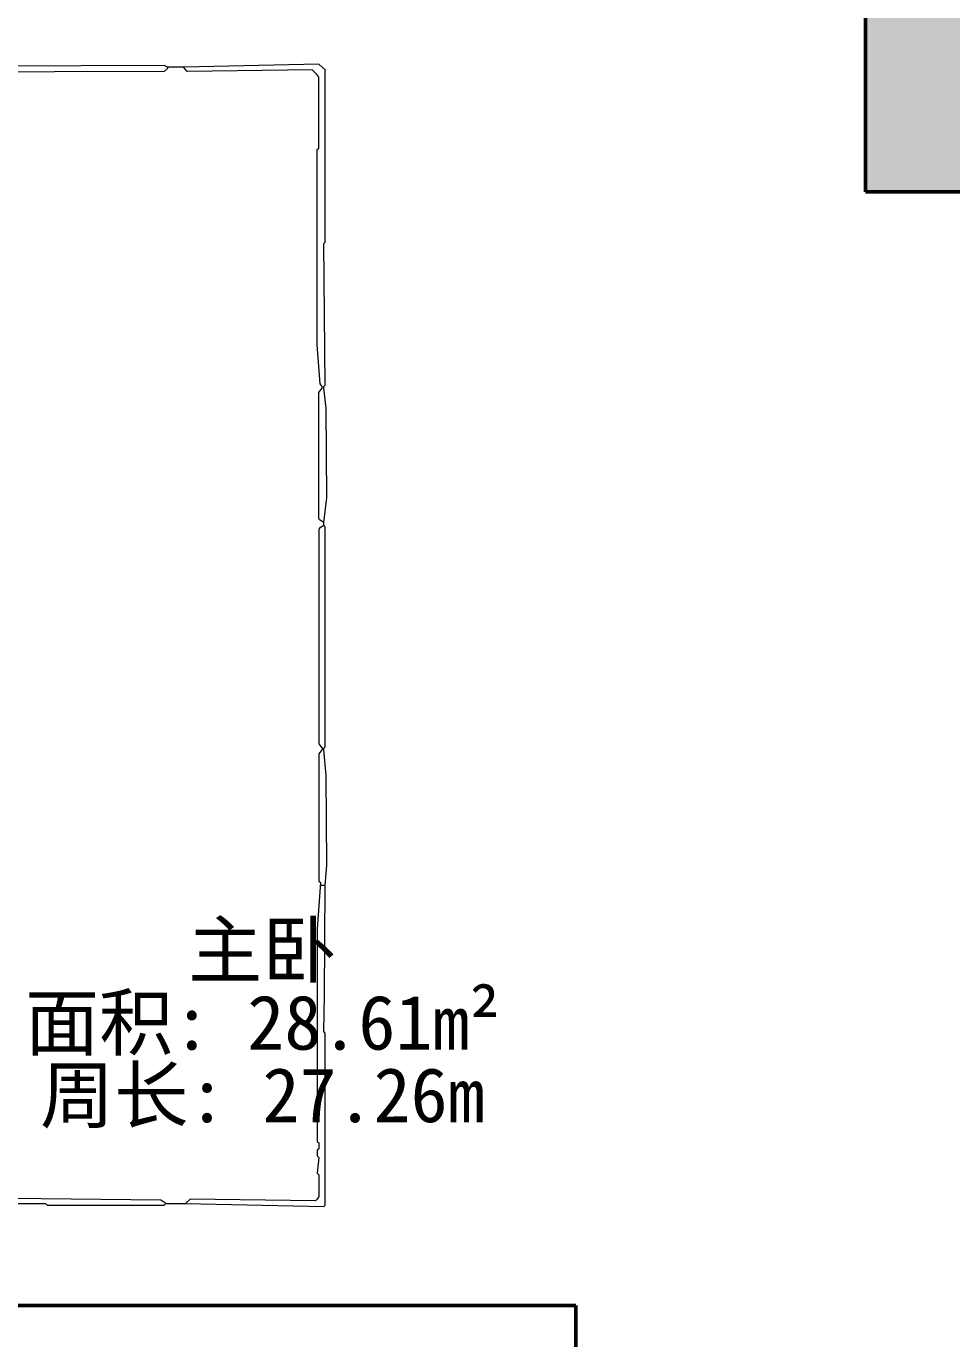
# Model space of a CAD drawing. Header units: millimetres. Extents: x 0 to 37800, y -37845 to -6163.
# Drawn here: x 13588 to 16018, y -19107 to -15661 of the extents above; entities that cross this region are included whole.
import ezdxf

# ---------------------------------------------------------------- set-up
doc = ezdxf.new("R2010")
doc.units = ezdxf.units.MM
doc.linetypes.add('ACAD_ISO07W100', pattern=[3, 0, -3])
for name, color, linetype, lineweight in [('BS-承重墙柱', 7, 'Continuous', 50), ('BS-非承重墙', 7, 'Continuous', 50), ('DS-绿化陈设', 4, 'Continuous', 9), ('SH-文字标注', 2, 'Continuous', 13)]:
    doc.layers.add(name, color=color, linetype=linetype, lineweight=lineweight)
doc.styles.add('T_20_SimSun', font='', dxfattribs={"height": 178.571429})
doc.styles.get('T_20_SimSun').set_extended_font_data('SimSun')

# ---------------------------------------------------------------- blocks, each defined once
blk = doc.blocks.new('LEGEND_e8aff99fd43868ba07bc2b042a3451dc_7f2f002c58db45e8abb7a24cd582c25c')
at = {"layer": 'DS-绿化陈设', "color": 143, "linetype": 'Continuous', "ltscale": 2}
for p, q in [((589.2, 2413), (26.6, 2413)), ((26.6, 2413), (26.6, 1767)), ((38, 1504.8), (41.8, 2394)), ((41.8, 2394), (45.6, 2397.8)), ((45.6, 2397.8), (91.2, 2397.8)), ((91.2, 2397.8), (95, 2394)), ((95, 2394), (140.6, 2397.8)), ((140.6, 2397.8), (144.4, 2394)), ((144.4, 2394), (448.4, 2396)), ((448.4, 2396), (579.4, 2399.5)), ((2386.4, 2416.8), (2381, 2416.8)), ((2420.6, 2409.2), (2386.4, 2416.8)), ((2403.5, 2397.8), (2405.4, 2397.8)), ((2405.4, 2397.8), (2420.6, 2409.2)), ((2432, 2409.2), (2420.6, 2409.2)), ((2435.8, 2413), (2432, 2409.2)), ((2434.5, 2406.4), (2432, 2409.2)), ((2447.3, 2399.6), (2434.5, 2406.4)), ((3017.2, 2413), (2435.8, 2413)), ((2576.3, 2396), (2447.3, 2399.6)), ((2941.2, 2394), (2576.3, 2396)), ((2945, 2397.8), (2941.2, 2394)), ((2994.4, 2397.8), (2945, 2397.8)), ((2998.6, 2394.8), (2994.4, 2397.8)), ((3005.8, 2390.2), (2998.6, 2394.8)), ((3021, 2409.2), (3017.2, 2413)), ((3021, 1778.4), (3021, 2409.2)), ((3005.8, 1527.6), (3005.8, 2390.2)), ((3017.2, 1774.6), (3021, 1778.4)), ((26.6, 1767), (30.4, 1763.2)), ((30.4, 1763.2), (26.6, 1102)), ((3017.2, 1615), (3017.2, 1774.6)), ((3021, 1611.2), (3017.2, 1615)), ((3021, 1527.6), (3021, 1611.2)), ((41.8, 1501), (38, 1504.8)), ((3013.4, 1520), (3005.8, 1527.6)), ((3017.2, 1520), (3013.4, 1520)), ((3017.2, 1520), (3018, 1523.4)), ((3017.2, 1512.4), (3017.2, 1520)), ((3021, 1504.8), (3017.2, 1512.4)), ((3018, 1523.4), (3021, 1527.6)), ((3021, 1102), (3021, 1504.8)), ((41.8, 1330), (41.8, 1501)), ((38, 1326.2), (41.8, 1330)), ((38, 1303.4), (38, 1326.2)), ((41.8, 1299.6), (38, 1303.4)), ((41.8, 1109.6), (41.8, 1299.6)), ((30.4, 1098.2), (41.8, 1109.6)), ((26.6, 1102), (30.4, 1098.2)), ((30.4, 1083), (26.6, 1079.2)), ((26.6, 1079.2), (26.6, 965.2)), ((30.4, 1098.2), (30.4, 1083)), ((3017.2, 1094.4), (3021, 1102)), ((3017.2, 1086.8), (3017.2, 1094.4)), ((3018, 1083.4), (3017.2, 1086.8)), ((3021, 395.2), (3018, 1083.4)), ((26.6, 965.2), (30.4, 961.4)), ((30.4, 961.4), (30.4, 672.6)), ((30.4, 672.6), (26.6, 668.8)), ((26.6, 668.8), (26.6, 395.2)), ((30.4, 391.4), (39.9, 402.8)), ((26.6, 395.2), (30.4, 391.4)), ((3017.2, 387.6), (3021, 395.2)), ((3017.2, 349.6), (3017.2, 387.6)), ((3024.8, 34.2), (3017.2, 349.6)), ((3009.6, 19), (3024.8, 34.2)), ((866.4, 19), (866.4, 30.4)), ((1820.2, 22.8), (1884.8, 15.2)), ((1884.8, 15.2), (2120.5, 17.2)), ((2120.5, 17.2), (2173.6, 22.8)), ((2173.6, 22.8), (2177.4, 22.8)), ((2177.4, 22.8), (2181.2, 19)), ((2181.2, 19), (2553.6, 22.8)), ((2553.6, 22.8), (2557.4, 19)), ((2557.4, 19), (3009.6, 19))]:
    blk.add_line(p, q, dxfattribs=at)
at = {"layer": 'DS-绿化陈设', "color": 143, "linetype": 'Continuous', "ltscale": 2, "flags": 128}
for points in [[(3017.2, 1094.4), (3013.4, 1094.4), (3005.8, 1102), (3005.8, 1314.8), (3009.6, 1318.6), (3009.6, 1326.2), (3005.8, 1330), (3005.8, 1504.8), (3015.7, 1512), (3017.2, 1512.4)], [(39.9, 402.8), (43.7, 752.4), (43.7, 843.6), (36.4, 1071.3), (30.4, 1083)], [(3017.2, 387.6), (3013.4, 387.6), (3005.8, 395.2), (3003.9, 908.2), (3007.7, 1079.2), (3013.4, 1085.9), (3017.2, 1086.8)], [(30.4, 391.4), (30.4, 345.8), (22.8, 22.8), (26.6, 19), (478.8, 19), (482.6, 22.8), (577.6, 20.9), (866.4, 19), (919.6, 15.2), (1155.3, 17.2), (1223.6, 22.8), (1227.4, 22.8), (1231.2, 19), (1808.8, 19), (1812.6, 22.8), (1805.1, 32.3), (1801.2, 34.2)], [(1801.2, 34.2), (1238.8, 34.2), (1231.6, 29.6), (1227.4, 26.6), (1223.6, 26.6), (1216.4, 31.2), (1212.2, 34.2), (877.8, 34.2), (874, 30.4), (752.4, 38), (193.8, 38), (190, 34.2), (174.8, 34.2), (171, 38), (155.8, 38), (152, 34.2), (110.2, 38), (106.4, 34.2), (49.4, 34.2), (41.8, 38), (38, 41.8), (41.8, 334.4), (30.4, 345.8)], [(1812.6, 22.8), (1820.2, 22.8), (1827.7, 32.3), (1831.6, 34.2), (2162.2, 34.2), (2169.4, 29.6), (2173.6, 26.6), (2177.4, 26.6), (2184.6, 31.2), (2287.6, 38), (2800.6, 38), (2804.4, 34.2), (2990.6, 34.2), (2997.8, 38.8), (3009.6, 49.4), (3005.8, 342), (3015.7, 349.2), (3017.2, 349.6)]]:
    blk.add_lwpolyline(points, dxfattribs=at)
blk = doc.blocks.new('ARCHITECTURE_27336af1f21f0133c7f7fc049e782da9_37d84af33b6548a89f78488cb841cf37')
at = {"color": 7, "linetype": 'ACAD_ISO07W100', "ltscale": 24}
blk.add_wipeout([(-1007.6, 5911.9), (-1007.6, 4172), (-357.6, 4172), (-357.6, 5365.3), (-434.2, 5365.3), (-434.2, 5605.4), (-357.6, 5605.4), (-357.6, 5911.9), (-357.6, 5911.9)], dxfattribs=at).dxf.layer = 'BS-承重墙柱'
at = {"layer": 'BS-承重墙柱', "color": 7, "linetype": 'Continuous', "ltscale": 2}
for p, q in [((-1007.6, 5912), (-1007.6, 4172)), ((-357.6, 5912), (-1007.6, 5912)), ((-1007.6, 4172), (-357.6, 4172))]:
    blk.add_line(p, q, dxfattribs=at)
at = {"color": 7, "linetype": 'ACAD_ISO07W100', "ltscale": 24}
blk.add_wipeout([(-434.2, 5365.4), (-357.6, 5365.4), (-357.6, 5605.3), (-434.2, 5605.3), (-434.2, 5605.3)], dxfattribs=at).dxf.layer = 'BS-承重墙柱'
at = {"layer": 'BS-承重墙柱'}
blk.add_hatch(color=8, dxfattribs=at).paths.add_polyline_path([(-1007.6, 5912), (-1007.6, 4172), (-357.6, 4172), (-357.6, 5365.4), (-434.2, 5365.4), (-434.2, 5605.4), (-357.6, 5605.4), (-357.6, 5912)], flags=0)
at = {"layer": 'BS-承重墙柱', "color": 7, "linetype": 'Continuous', "ltscale": 2}
for p, q in [((-357.6, 5605.4), (-357.6, 5912)), ((-434.2, 5365.4), (-434.2, 5605.4)), ((-434.2, 5605.4), (-357.6, 5605.4)), ((-357.6, 5365.4), (-357.6, 5605.4)), ((-357.6, 5365.4), (-434.2, 5365.4)), ((-357.6, 4172), (-357.6, 5365.4))]:
    blk.add_line(p, q, dxfattribs=at)

msp = doc.modelspace()

# ---------------------------------------------------------------- linework, layer by layer
at = {"layer": 'BS-非承重墙', "color": 7, "linetype": 'Continuous', "ltscale": 2}
for p, q in [((14790.3, -19020.2), (10957.7, -19020.2)), ((15030.3, -19020.2), (14790.3, -19020.2)), ((15030.3, -19940.1), (15030.3, -19020.2))]:
    msp.add_line(p, q, dxfattribs=at)

# ---------------------------------------------------------------- block references
at = {"layer": 'BS-承重墙柱', "color": 7}
msp.add_blockref('ARCHITECTURE_27336af1f21f0133c7f7fc049e782da9_37d84af33b6548a89f78488cb841cf37', (16798.5, -20267.4), dxfattribs=at)
at = {"layer": 'DS-绿化陈设', "color": 7, "xscale": 0.9993337774816788, "yscale": 1.124250499666889, "rotation": 90.00000419434349}
msp.add_blockref('LEGEND_e8aff99fd43868ba07bc2b042a3451dc_7f2f002c58db45e8abb7a24cd582c25c', (14394.4, -18783.1), dxfattribs=at)

# ---------------------------------------------------------------- texts
at = {"layer": 'SH-文字标注', "color": 134, "insert": (14207.7, -18285.2), "char_height": 142.857, "attachment_point": 5, "line_spacing_factor": 0.8, "style": 'T_20_SimSun'}
msp.add_mtext('主卧^J面积: 28.61m²^J周长: 27.26m', dxfattribs=at)

doc.saveas('drawing.dxf')
